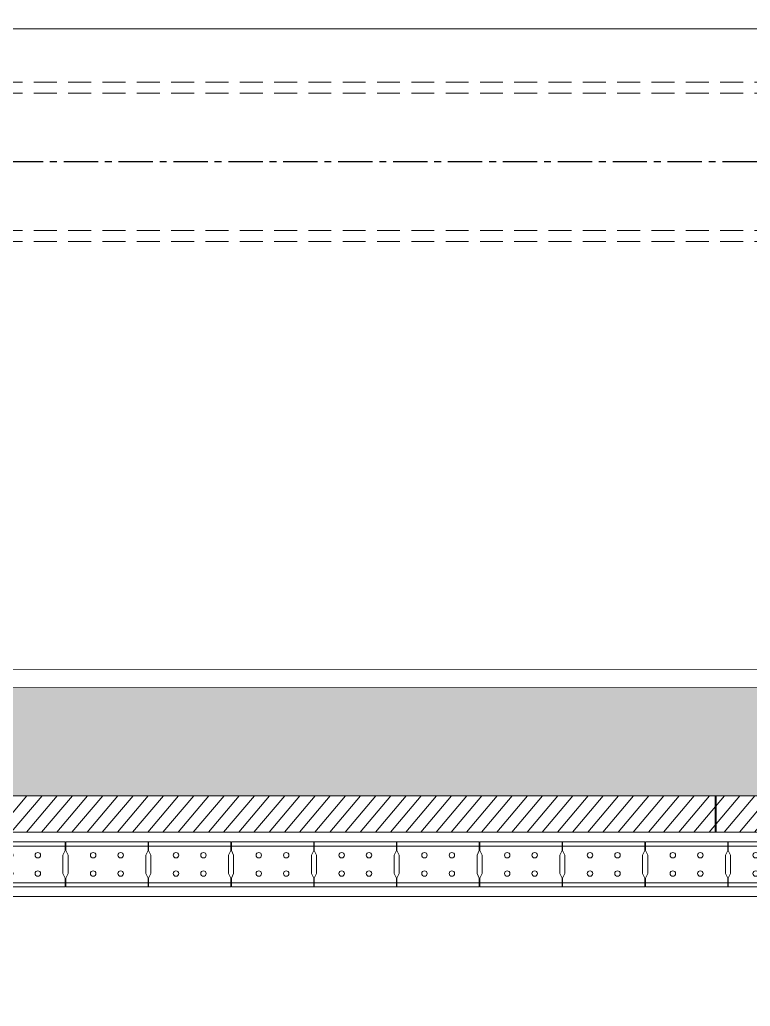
# Model space of a CAD drawing. Header units: millimetres. Extents: x -157642 to 241542, y -22875 to 31024.
# Drawn here: x 29893 to 37878, y 4450 to 15226 of the extents above; entities that cross this region are included whole.
import ezdxf

# ---------------------------------------------------------------- set-up
doc = ezdxf.new("R2010")
doc.units = ezdxf.units.MM
doc.header["$LTSCALE"] = 100
doc.header["$MEASUREMENT"] = 0
doc.linetypes.add('CENTERX2', pattern=[4, 2.5, -0.5, 0.5, -0.5])
doc.linetypes.add('DASHED2', pattern=[0.375, 0.25, -0.125])
for name, color, linetype, lineweight in [('2.Crash Barrier', 4, 'Continuous', 15), ('3.Curb', 6, 'Continuous', 15), ('ARC_HATCH', 8, 'Continuous', 0), ('EXPANSION JOINT', 3, 'Continuous', 18), ('L1-DRAINAGE-LONG_DITCH', 35, 'Continuous', 9), ('pipe', 23, 'DASHED2', 0), ('TAN CANG-profile- REVISE1$0$8', 17, 'Continuous', 0), ('trench cover', 74, 'Continuous', 0)]:
    doc.layers.add(name, color=color, linetype=linetype, lineweight=lineweight)
doc.layers.add('L1-DRAINAGE-TRANS_PIPE', color=230, linetype='CENTERX2')

# ---------------------------------------------------------------- blocks, each defined once
blk = doc.blocks.new('tcv')
at = {"layer": 'trench cover'}
blk.add_lwpolyline([(-0.875, 0.245), (-0.875, 0.15), (-0.85, 0.1), (-0.85, -0.1), (-0.875, -0.15), (-0.875, -0.245), (0.025, -0.245), (0.025, -0.15), (0, -0.1), (0, 0.1), (0.025, 0.15), (0.025, 0.245)], close=True, dxfattribs=at)
for centre in [(-0.575, 0.1), (-0.275, 0.1), (-0.575, -0.1), (-0.275, -0.1)]:
    blk.add_circle(centre, 0.03, dxfattribs=at)
blk = doc.blocks.new('*U13')
at = {"layer": 'trench cover', "rotation": 10.83497857553366}
blk.add_blockref('tcv', (0.417, 0.08), dxfattribs=at)
blk = doc.blocks.new('ap.trench')
at = {"layer": 'L1-DRAINAGE-LONG_DITCH', "ltscale": 0.011, "flags": 128}
for points in [[(-139.4, 5.65), (-139.4, 6.35), (-0.751, 6.35)], [(-0.751, 6.35), (-0.751, 5.65), (-139.4, 5.65)]]:
    blk.add_lwpolyline(points, dxfattribs=at)
at = {"layer": 'L1-DRAINAGE-LONG_DITCH'}
blk.add_lwpolyline([(-0.901, 5.8), (-139.25, 5.8), (-139.25, 6.2), (-0.901, 6.2)], dxfattribs=at)
at = {"layer": 'trench cover', "rotation": 169.1650203569163}
for p in [(-40.11, 6), (-39.205, 6), (-38.3, 6), (-37.395, 6), (-36.49, 6), (-35.585, 6), (-34.68, 6), (-33.775, 6), (-32.87, 6), (-31.965, 6)]:
    blk.add_blockref('*U13', p, dxfattribs=at)

msp = doc.modelspace()

# ---------------------------------------------------------------- hatches: boundary and pattern name
at = {"layer": 'ARC_HATCH', "ltscale": 0.8}
h = msp.add_hatch(dxfattribs=at)
h.set_pattern_fill('ANSI31', color=256, scale=40, angle=-5.835)
h.set_pattern_definition([(50, (-68750, -5000), (-97.28764, 81.63403), [])])
h.paths.add_polyline_path([(69800, 4450), (69400, 4450), (69400, 6350), (13900, 6350), (13900, 6750), (69800, 6750)])
at = {"layer": 'TAN CANG-profile- REVISE1$0$8'}
h = msp.add_hatch(dxfattribs=at)
h.set_pattern_fill('GRASS', color=256, scale=30, angle=-10.835)
h.set_pattern_definition([(90, (-68750, -5000), (-538.8154, 538.8154), [142.875, -934.7557]), (45, (-68750, -5000), (-538.8154, 538.8154), [142.875, -619.125]), (135, (-68750, -5000), (-538.8154, -538.8154), [142.875, -619.125])])
edge = h.paths.add_edge_path()
edge.add_line((68500, 7932), (15200, 7930))
edge.add_arc((15200, 6830), 1100, 90.0022, 180)
edge.add_line((14100, 6830), (14100, 6750))
edge.add_line((14100, 6750), (69600, 6750))
edge.add_line((69600, 6750), (69600, 6832))
edge.add_arc((68500, 6832), 1100, 0, 90.0022)

# ---------------------------------------------------------------- linework, layer by layer
at = {"layer": '2.Crash Barrier', "ltscale": 0.8, "flags": 128}
msp.add_lwpolyline([(69800, 4450), (69400, 4450), (69400, 6350), (13900, 6350), (13900, 6750), (69800, 6750)], close=True, dxfattribs=at)
at = {"layer": '3.Curb', "flags": 128}
for points in [[(-34403, 30366), (-34380, 23596, 0.413215), (-25880, 15125), (138719, 15125, 0.414214), (148719, 25125), (148719, 30990)], [(13900, 6750), (13900, 6830, -0.414202), (15200, 8130), (68500, 8132, -0.414222), (69800, 6832), (69800, 6750)], [(14100, 6750), (14100, 6830, -0.414202), (15200, 7930), (68500, 7932, -0.414225), (69600, 6832), (69600, 6750)]]:
    msp.add_lwpolyline(points, format="xyb", dxfattribs=at)
at = {"layer": 'EXPANSION JOINT'}
msp.add_lwpolyline([(37495, 6750), (37505, 6750), (37505, 6350), (37495, 6350)], close=True, dxfattribs=at)
at = {"layer": 'L1-DRAINAGE-TRANS_PIPE', "ltscale": 1.5}
msp.add_lwpolyline([(44549, 13675), (23549, 13675)], dxfattribs=at)
at = {"layer": 'pipe', "ltscale": 10}
for points in [[(44549, 14545), (23549, 14545)], [(44549, 14425), (23549, 14425)], [(44549, 12925), (23549, 12925)], [(44549, 12805), (23549, 12805)]]:
    msp.add_lwpolyline(points, dxfattribs=at)

# ---------------------------------------------------------------- block references
at = {"layer": 'L1-DRAINAGE-LONG_DITCH', "xscale": 1000, "yscale": 1000, "zscale": 1000, "rotation": 359.9999999884819}
msp.add_blockref('ap.trench', (70051, 0), dxfattribs=at)

doc.saveas('drawing.dxf')
